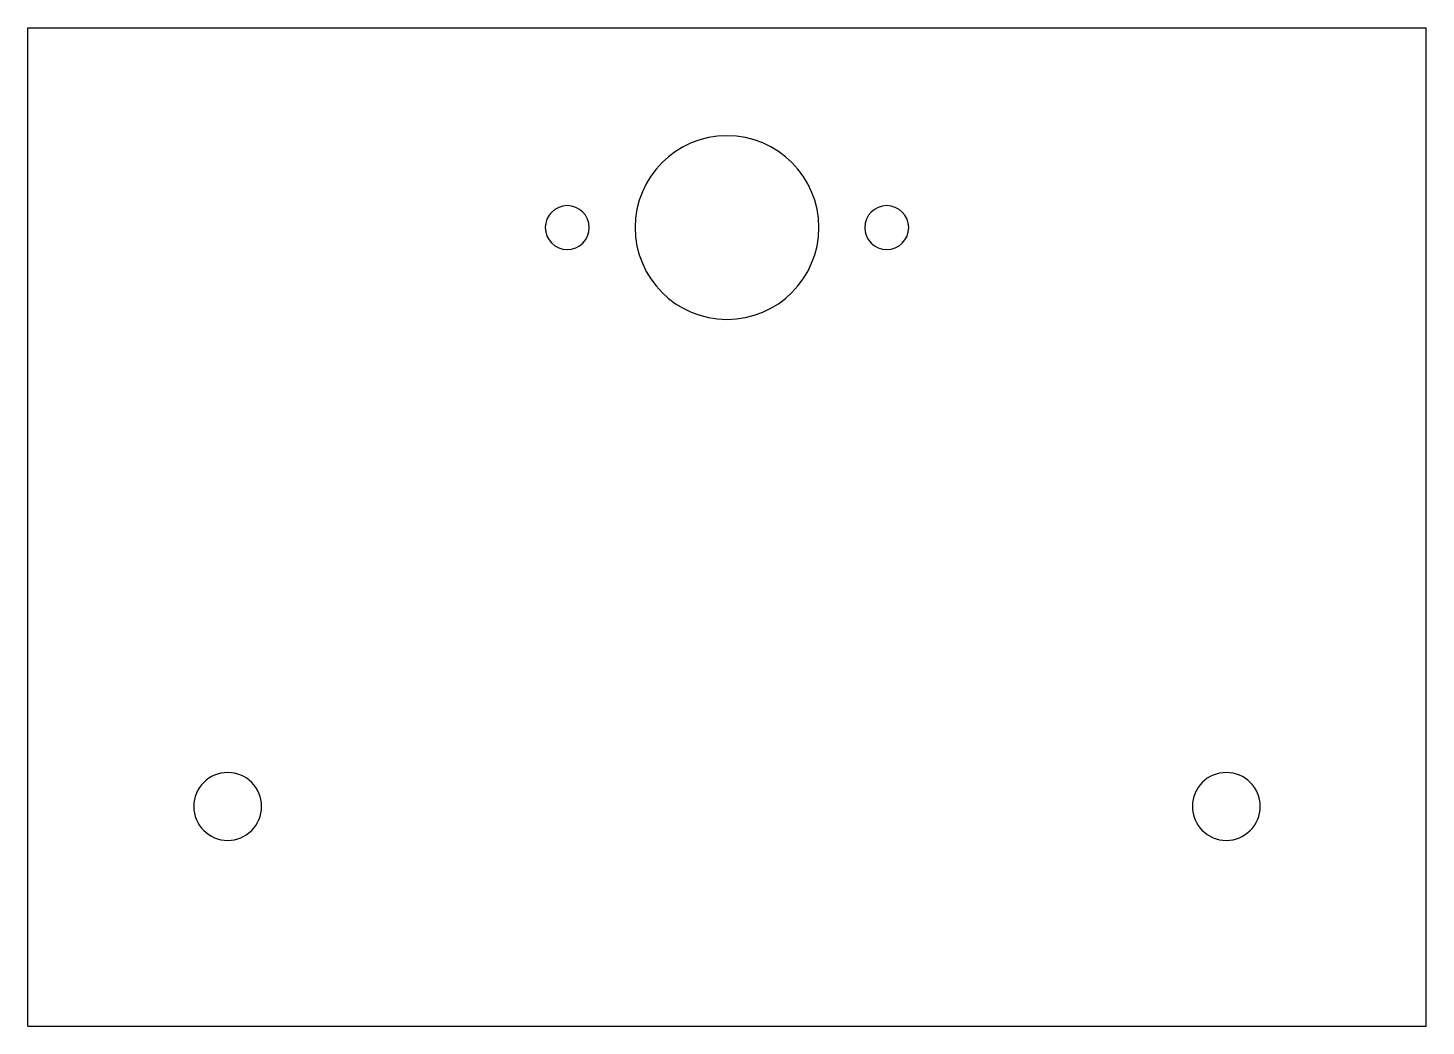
# Model space of a CAD drawing. Header units: millimetres. Extents: x 0 to 70, y 0 to 50.
import ezdxf

# ---------------------------------------------------------------- set-up
doc = ezdxf.new("R2010")
doc.units = ezdxf.units.MM

msp = doc.modelspace()

# ---------------------------------------------------------------- linework, layer by layer
for p, q in [((0, 0), (0, 50)), ((0, 50), (70, 50)), ((70, 0), (70, 50)), ((0, 0), (70, 0))]:
    msp.add_line(p, q)
for centre, radius, start, end in [((35, 40), 4.6, 90, 270), ((35, 40), 4.6, -90, 90), ((27, 40), 1.1, 90, 270), ((27, 40), 1.1, -90, 90), ((43, 40), 1.1, 90, 270), ((43, 40), 1.1, -90, 90), ((10, 11), 1.7, 90, 270), ((10, 11), 1.7, -90, 90), ((60, 11), 1.7, 90, 270), ((60, 11), 1.7, -90, 90)]:
    msp.add_arc(centre, radius, start, end)

doc.saveas('drawing.dxf')
